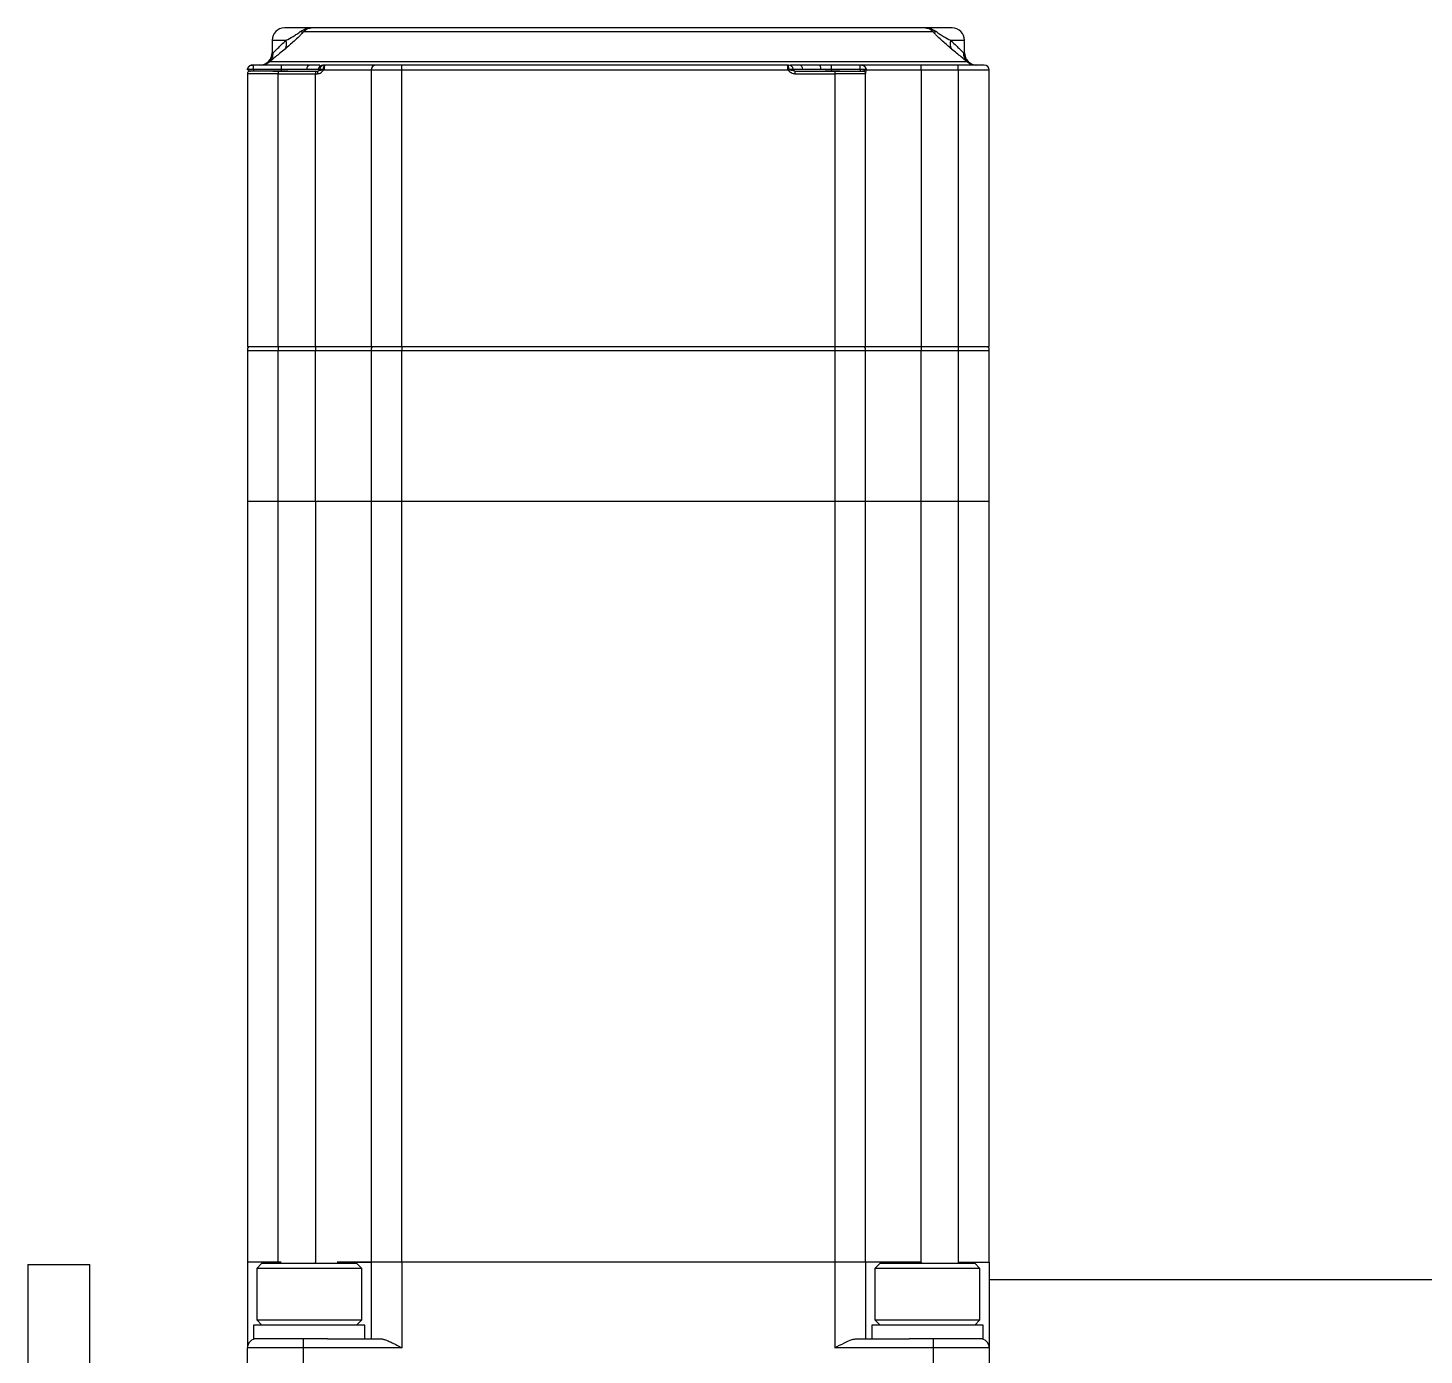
# Model space of a CAD drawing. Header units: millimetres. Extents: x 0 to 279, y 0 to 216.
# Drawn here: x 34.86 to 53.68, y 131.11 to 149 of the extents above; entities that cross this region are included whole.
import ezdxf

# ---------------------------------------------------------------- set-up
doc = ezdxf.new("R2010")
doc.units = ezdxf.units.MM

msp = doc.modelspace()

# ---------------------------------------------------------------- linework, layer by layer
at = {"color": 7, "linetype": 'Continuous', "lineweight": 25}
for p, q in [((38.675, 149), (38.314, 149)), ((38.575, 148.951), (47.053, 148.951)), ((46.953, 149), (38.675, 149)), ((47.314, 149), (46.953, 149)), ((46.964, 149), (46.959, 149)), ((38.147, 148.833), (38.147, 148.666)), ((47.481, 148.666), (47.481, 148.833)), ((37.869, 148.499), (37.881, 148.5)), ((37.897, 148.5), (37.881, 148.5)), ((37.897, 148.444), (37.897, 148.5)), ((38.272, 148.5), (37.897, 148.5)), ((38.116, 148.549), (47.512, 148.549)), ((38.272, 148.444), (38.272, 148.5)), ((38.79, 148.5), (38.658, 148.5)), ((38.854, 148.5), (38.831, 148.5)), ((38.863, 148.5), (38.854, 148.5)), ((39.547, 148.5), (38.863, 148.5)), ((39.897, 148.433), (39.897, 148.5)), ((45.096, 148.5), (39.897, 148.5)), ((45.096, 148.5), (45.097, 148.499)), ((45.107, 148.5), (45.096, 148.5)), ((45.527, 148.5), (45.253, 148.5)), ((45.689, 148.5), (45.527, 148.5)), ((45.689, 148.444), (45.689, 148.5)), ((46.076, 148.5), (45.689, 148.5)), ((46.076, 148.444), (46.076, 148.5)), ((46.091, 148.5), (46.076, 148.5)), ((46.897, 148.5), (46.091, 148.5)), ((46.897, 148.433), (46.897, 148.5)), ((47.397, 148.5), (46.897, 148.5)), ((47.397, 148.433), (47.397, 148.5)), ((37.814, 148.383), (37.814, 144.7)), ((38.231, 148.383), (37.814, 148.383)), ((37.816, 148.444), (37.897, 148.444)), ((37.854, 148.416), (37.842, 148.416)), ((37.847, 148.416), (37.854, 148.416)), ((38.159, 148.416), (37.854, 148.416)), ((37.897, 148.444), (37.897, 148.416)), ((37.897, 148.444), (38.272, 148.444)), ((38.231, 148.416), (38.159, 148.416)), ((38.159, 148.416), (38.357, 148.416)), ((38.231, 148.416), (38.231, 148.383)), ((38.231, 144.7), (38.231, 148.383)), ((38.231, 148.383), (38.731, 148.383)), ((38.272, 148.416), (38.272, 148.444)), ((38.272, 148.444), (38.614, 148.444)), ((38.357, 148.416), (38.731, 148.416)), ((38.731, 148.416), (38.731, 148.383)), ((38.731, 148.416), (38.762, 148.416)), ((38.731, 144.7), (38.731, 148.383)), ((38.731, 148.383), (38.761, 148.383)), ((38.768, 148.444), (38.789, 148.444)), ((38.789, 148.444), (38.84, 148.444)), ((38.845, 148.433), (39.481, 148.433)), ((39.481, 148.433), (39.481, 144.7)), ((39.481, 148.433), (39.897, 148.433)), ((39.897, 148.433), (45.104, 148.433)), ((39.897, 144.7), (39.897, 148.433)), ((45.104, 148.433), (45.113, 148.441)), ((45.108, 148.444), (45.173, 148.444)), ((45.173, 148.444), (45.302, 148.444)), ((45.194, 148.416), (45.194, 148.383)), ((45.194, 148.416), (45.604, 148.416)), ((45.194, 148.383), (45.731, 148.383)), ((45.545, 148.444), (45.689, 148.444)), ((45.604, 148.416), (45.802, 148.416)), ((45.689, 148.444), (45.689, 148.416)), ((45.689, 148.444), (46.076, 148.444)), ((45.731, 148.416), (45.731, 148.383)), ((45.731, 148.383), (45.731, 144.7)), ((46.147, 148.383), (45.731, 148.383)), ((45.802, 148.416), (46.107, 148.416)), ((46.076, 148.444), (46.153, 148.444)), ((46.076, 148.444), (46.076, 148.416)), ((46.107, 148.416), (46.114, 148.416)), ((46.147, 144.7), (46.147, 148.383)), ((46.147, 148.383), (46.148, 148.383)), ((46.156, 148.433), (46.897, 148.433)), ((46.897, 148.433), (46.897, 144.7)), ((46.897, 148.433), (47.397, 148.433)), ((47.397, 148.433), (47.397, 144.7)), ((47.397, 148.433), (47.814, 148.433)), ((47.814, 144.7), (47.814, 148.433)), ((38.231, 144.7), (37.814, 144.7)), ((37.814, 144.65), (37.814, 142.616)), ((37.814, 144.65), (38.231, 144.65)), ((38.731, 144.7), (38.231, 144.7)), ((38.231, 144.7), (38.231, 144.65)), ((38.231, 142.616), (38.231, 144.65)), ((38.231, 144.65), (38.731, 144.65)), ((39.481, 144.7), (38.731, 144.7)), ((38.731, 144.7), (38.731, 144.65)), ((38.731, 144.65), (39.481, 144.65)), ((38.731, 142.616), (38.731, 144.65)), ((39.897, 144.7), (39.481, 144.7)), ((39.481, 144.65), (39.481, 142.616)), ((39.481, 144.65), (39.897, 144.65)), ((45.731, 144.7), (39.897, 144.7)), ((39.897, 144.7), (39.897, 144.65)), ((39.897, 142.616), (39.897, 144.65)), ((39.897, 144.65), (45.731, 144.65)), ((46.147, 144.7), (45.731, 144.7)), ((45.731, 144.7), (45.731, 144.65)), ((45.731, 144.65), (45.731, 142.616)), ((45.731, 144.65), (46.147, 144.65)), ((46.897, 144.7), (46.147, 144.7)), ((46.147, 142.616), (46.147, 144.65)), ((46.147, 144.65), (46.897, 144.65)), ((47.397, 144.7), (46.897, 144.7)), ((46.897, 144.7), (46.897, 144.65)), ((46.897, 142.616), (46.897, 144.65)), ((46.897, 144.65), (47.397, 144.65)), ((47.814, 144.7), (47.397, 144.7)), ((47.397, 144.7), (47.397, 144.65)), ((47.397, 144.65), (47.397, 142.616)), ((47.397, 144.65), (47.814, 144.65)), ((47.814, 142.616), (47.814, 144.65)), ((37.814, 142.616), (37.814, 132.366)), ((38.231, 142.616), (37.814, 142.616)), ((38.231, 132.366), (38.231, 142.616)), ((38.731, 142.616), (38.231, 142.616)), ((38.731, 142.616), (38.731, 132.366)), ((39.481, 142.616), (38.731, 142.616)), ((39.481, 142.616), (39.481, 132.366)), ((39.897, 142.616), (39.481, 142.616)), ((39.897, 132.366), (39.897, 142.616)), ((45.731, 142.616), (39.897, 142.616)), ((45.731, 142.616), (45.731, 132.366)), ((46.147, 142.616), (45.731, 142.616)), ((46.147, 132.366), (46.147, 142.616)), ((46.897, 142.616), (46.147, 142.616)), ((46.897, 132.366), (46.897, 142.616)), ((47.397, 142.616), (46.897, 142.616)), ((47.397, 142.616), (47.397, 132.366)), ((47.814, 142.616), (47.397, 142.616)), ((47.814, 132.366), (47.814, 142.616)), ((34.856, 132.333), (34.856, 130.833)), ((34.856, 132.333), (35.689, 132.333)), ((35.689, 130.833), (35.689, 132.333)), ((38.231, 132.366), (37.814, 132.366)), ((37.814, 132.366), (37.814, 131.208)), ((38.01, 132.35), (37.939, 132.279)), ((38.01, 132.35), (39.285, 132.35)), ((38.27, 132.366), (38.231, 132.366)), ((39.481, 132.366), (39.024, 132.366)), ((39.025, 132.366), (39.481, 132.366)), ((39.356, 132.279), (39.285, 132.35)), ((39.897, 132.366), (39.481, 132.366)), ((39.481, 132.366), (39.481, 131.333)), ((45.731, 132.366), (39.897, 132.366)), ((39.897, 132.366), (39.897, 131.208)), ((46.147, 132.366), (45.731, 132.366)), ((45.731, 132.366), (45.731, 131.208)), ((46.897, 132.366), (46.147, 132.366)), ((46.147, 132.366), (46.147, 131.333)), ((46.343, 132.35), (46.272, 132.279)), ((46.343, 132.35), (47.618, 132.35)), ((47.397, 132.366), (47.814, 132.366)), ((47.689, 132.279), (47.618, 132.35)), ((47.814, 132.366), (47.814, 131.208)), ((37.939, 132.279), (37.939, 131.587)), ((39.356, 132.279), (37.939, 132.279)), ((39.356, 131.587), (39.356, 132.279)), ((46.272, 132.279), (46.272, 131.587)), ((47.689, 132.279), (46.272, 132.279)), ((47.689, 131.587), (47.689, 132.279)), ((65.314, 132.125), (47.814, 132.125)), ((37.939, 131.587), (38.01, 131.516)), ((37.939, 131.587), (39.356, 131.587)), ((39.285, 131.516), (39.356, 131.587)), ((46.272, 131.587), (46.343, 131.516)), ((46.272, 131.587), (47.689, 131.587)), ((47.618, 131.516), (47.689, 131.587)), ((37.897, 131.516), (37.897, 131.333)), ((39.218, 131.516), (37.897, 131.516)), ((39.397, 131.516), (39.218, 131.516)), ((39.397, 131.333), (39.397, 131.516)), ((46.231, 131.516), (46.231, 131.333)), ((47.643, 131.516), (46.231, 131.516)), ((47.731, 131.516), (47.643, 131.516)), ((47.731, 131.333), (47.731, 131.516)), ((38.564, 131.208), (37.814, 131.208)), ((37.814, 130.658), (37.814, 131.208)), ((38.894, 131.333), (37.897, 131.333)), ((38.564, 131.333), (38.564, 131.208)), ((38.564, 131.208), (38.564, 130.658)), ((39.897, 131.208), (38.564, 131.208)), ((38.894, 131.333), (39.6, 131.333)), ((47.064, 131.208), (45.731, 131.208)), ((46.028, 131.333), (46.734, 131.333)), ((47.643, 131.333), (46.734, 131.333)), ((47.064, 131.208), (47.064, 131.333)), ((47.064, 130.658), (47.064, 131.208)), ((47.814, 131.208), (47.064, 131.208)), ((47.731, 131.333), (47.643, 131.333)), ((47.814, 131.208), (47.814, 130.658))]:
    msp.add_line(p, q, dxfattribs=at)
at = {"color": 8, "linetype": 'Continuous', "lineweight": 25}
for p, q in [((38.147, 148.833), (38.334, 148.833)), ((47.294, 148.833), (47.481, 148.833)), ((38.147, 148.666), (38.162, 148.666)), ((47.466, 148.666), (47.481, 148.666)), ((38.231, 132.35), (38.231, 132.366)), ((38.731, 132.35), (38.731, 132.366)), ((46.897, 132.366), (46.897, 132.35)), ((47.397, 132.366), (47.397, 132.35))]:
    msp.add_line(p, q, dxfattribs=at)
at = {"color": 7, "linetype": 'Continuous', "lineweight": 25, "flags": 128}
msp.add_lwpolyline([(45.545, 148.444), (45.545, 148.456), (45.543, 148.466), (45.541, 148.476), (45.539, 148.484), (45.536, 148.491), (45.534, 148.496), (45.53, 148.499), (45.527, 148.5)], dxfattribs=at)
at = {"color": 7, "linetype": 'Continuous', "lineweight": 25}
for centre, radius, start, end in [((38.314, 148.833), 0.167, 90, 180), ((38.551, 149.011), 0.0644, 248.0779, 291.9221), ((47.077, 149.011), 0.0644, 248.0779, 291.9221), ((47.314, 148.833), 0.167, 360, 90), ((38.219, 148.786), 0.124, 325.3724, 22.4356), ((47.409, 148.786), 0.124, 157.5644, 214.6276), ((37.981, 148.666), 0.167, 270, 0), ((37.999, 148.666), 0.166, 270.0038, 315.0273), ((38.669, 148.446), 0.0546, 101.6388, 182.1935), ((38.832, 148.435), 0.0649, 90.9241, 171.7622), ((38.854, 148.433), 0.0667, 90, 170.4059), ((39.547, 148.433), 0.0667, 90, 180), ((45.107, 148.433), 0.0667, 9.5941, 90), ((45.245, 148.443), 0.0569, 0.8024, 82.3122), ((47.631, 148.665), 0.165, 179.4844, 269.4749), ((47.647, 148.666), 0.167, 180, 270), ((47.629, 148.666), 0.166, 224.9727, 269.9962), ((47.747, 148.433), 0.0667, 0, 90), ((37.83, 148.433), 0.0163, 148.7523, 179.5032), ((37.847, 148.383), 0.0333, 100.0422, 180), ((37.815, 148.442), 0.00222, 78.2557, 101.7429), ((38.756, 148.45), 0.0333, 270, 350.4059), ((38.969, 148.391), 0.208, 173.0983, 182.2906), ((39.034, 148.644), 0.283, 225.676, 228.1451), ((38.844, 148.261), 0.183, 88.803, 91.197), ((45.105, 148.249), 0.195, 88.8772, 91.1227), ((45.206, 148.45), 0.0333, 189.5941, 270), ((46.114, 148.383), 0.0333, 0, 79.9578), ((46.137, 148.43), 0.0189, 10.7539, 38.887), ((46.154, 148.43), 0.0143, 85.6432, 94.3568), ((37.914, 144.65), 0.1, 150, 180), ((39.581, 144.65), 0.1, 150, 180), ((46.047, 144.65), 0.1, 0, 30), ((47.714, 144.65), 0.1, 0, 30), ((37.939, 131.208), 0.125, 90, 180), ((47.689, 131.208), 0.125, 0, 90)]:
    msp.add_arc(centre, radius, start, end, dxfattribs=at)
at = {"color": 8, "linetype": 'Continuous', "lineweight": 25}
msp.add_arc((46.115, 148.383), 0.0333, 359.9874, 69.5663, dxfattribs=at)
at = {"color": 7, "linetype": 'Continuous', "lineweight": 25}
for points, knots in [([(38.575, 148.951), (38.565, 148.94), (38.545, 148.918), (38.499, 148.873), (38.443, 148.82), (38.378, 148.763), (38.341, 148.731), (38.321, 148.715)], [0, 0, 0, 0, 0.121571, 0.251381, 0.501502, 0.739774, 1, 1, 1, 1]), ([(38.334, 148.833), (38.365, 148.849), (38.409, 148.871), (38.473, 148.911), (38.506, 148.934), (38.521, 148.946), (38.527, 148.951)], [0, 0, 0, 0, 0.5377781, 0.7842427, 0.901855, 1, 1, 1, 1]), ([(38.527, 148.951), (38.549, 148.965), (38.594, 148.995), (38.648, 148.998), (38.675, 149)], [0, 0, 0, 0, 0.483717, 1, 1, 1, 1]), ([(38.675, 149), (38.657, 148.998), (38.623, 148.995), (38.591, 148.965), (38.575, 148.951)], [0, 0, 0, 0, 0.519167, 1, 1, 1, 1]), ([(47.053, 148.951), (47.037, 148.965), (47.005, 148.995), (46.971, 148.998), (46.953, 149)], [0, 0, 0, 0, 0.480833, 1, 1, 1, 1]), ([(46.953, 149), (46.98, 148.998), (47.034, 148.995), (47.079, 148.965), (47.101, 148.951)], [0, 0, 0, 0, 0.516283, 1, 1, 1, 1]), ([(47.307, 148.715), (47.287, 148.732), (47.25, 148.763), (47.185, 148.82), (47.128, 148.873), (47.083, 148.918), (47.063, 148.94), (47.053, 148.951)], [0, 0, 0, 0, 0.260979, 0.499861, 0.750194, 0.878746, 1, 1, 1, 1]), ([(47.101, 148.951), (47.107, 148.946), (47.122, 148.934), (47.155, 148.911), (47.218, 148.872), (47.263, 148.849), (47.294, 148.833)], [0, 0, 0, 0, 0.097616, 0.214511, 0.460745, 1, 1, 1, 1]), ([(38.321, 148.715), (38.275, 148.677), (38.183, 148.602), (38.139, 148.566), (38.116, 148.549)], [0, 0, 0, 0, 0.5004926, 1, 1, 1, 1]), ([(38.162, 148.666), (38.18, 148.683), (38.217, 148.719), (38.294, 148.794), (38.334, 148.833)], [0, 0, 0, 0, 0.4759501, 1, 1, 1, 1]), ([(47.294, 148.833), (47.334, 148.794), (47.411, 148.719), (47.448, 148.683), (47.466, 148.666)], [0, 0, 0, 0, 0.52405, 1, 1, 1, 1]), ([(47.512, 148.549), (47.489, 148.566), (47.445, 148.602), (47.353, 148.677), (47.307, 148.715)], [0, 0, 0, 0, 0.499327, 1, 1, 1, 1]), ([(37.815, 148.444), (37.817, 148.452), (37.821, 148.468), (37.838, 148.486), (37.858, 148.498), (37.873, 148.499), (37.881, 148.5)], [0, 0, 0, 0, 0.259845, 0.513049, 0.759726, 1, 1, 1, 1]), ([(37.881, 148.5), (37.876, 148.499), (37.864, 148.499), (37.844, 148.49), (37.829, 148.476), (37.82, 148.46), (37.817, 148.449), (37.816, 148.444)], [0, 0, 0, 0, 0.168775, 0.391842, 0.668391, 0.827478, 1, 1, 1, 1]), ([(37.999, 148.5), (38.02, 148.502), (38.063, 148.507), (38.11, 148.541), (38.137, 148.576), (38.157, 148.615), (38.16, 148.646), (38.162, 148.666)], [0, 0, 0, 0, 0.249664, 0.499328, 0.646751, 0.76199, 1, 1, 1, 1]), ([(38.658, 148.5), (38.63, 148.5), (38.598, 148.5), (38.538, 148.5), (38.442, 148.5), (38.343, 148.5), (38.272, 148.5)], [0, 0, 0, 0, 0.25043, 0.292267, 0.501113, 1, 1, 1, 1]), ([(38.84, 148.444), (38.84, 148.449), (38.841, 148.46), (38.844, 148.476), (38.849, 148.49), (38.855, 148.499), (38.86, 148.499), (38.863, 148.5)], [0, 0, 0, 0, 0.172111, 0.330905, 0.607231, 0.830539, 1, 1, 1, 1]), ([(38.863, 148.5), (38.861, 148.499), (38.857, 148.497), (38.852, 148.485), (38.849, 148.467), (38.848, 148.452), (38.847, 148.444)], [0, 0, 0, 0, 0.2456466, 0.4940959, 0.7455042, 1, 1, 1, 1]), ([(39.897, 148.5), (39.853, 148.5), (39.785, 148.5), (39.704, 148.5), (39.667, 148.5), (39.649, 148.5), (39.647, 148.5), (39.614, 148.5), (39.576, 148.5), (39.557, 148.5), (39.551, 148.5), (39.548, 148.5), (39.548, 148.5), (39.547, 148.5)], [0, 0, 0, 0, 0.2393965, 0.3695678, 0.499903, 0.5005325, 0.5051931, 0.5178765, 0.759375, 0.8795754, 0.8856021, 0.9395096, 1, 1, 1, 1]), ([(45.101, 148.444), (45.101, 148.452), (45.1, 148.468), (45.099, 148.486), (45.098, 148.498), (45.097, 148.499), (45.096, 148.5)], [0, 0, 0, 0, 0.259845, 0.513049, 0.759726, 1, 1, 1, 1]), ([(45.096, 148.5), (45.097, 148.499), (45.101, 148.499), (45.104, 148.49), (45.107, 148.476), (45.108, 148.46), (45.108, 148.449), (45.108, 148.444)], [0, 0, 0, 0, 0.1687752, 0.3918424, 0.668391, 0.8274775, 1, 1, 1, 1]), ([(45.253, 148.5), (45.231, 148.5), (45.205, 148.5), (45.17, 148.5), (45.145, 148.5), (45.139, 148.5), (45.137, 148.5)], [0, 0, 0, 0, 0.4110202, 0.479686, 0.8224576, 1, 1, 1, 1]), ([(46.153, 148.444), (46.152, 148.449), (46.15, 148.46), (46.141, 148.476), (46.126, 148.49), (46.107, 148.499), (46.096, 148.499), (46.091, 148.5)], [0, 0, 0, 0, 0.172111, 0.330905, 0.607231, 0.830539, 1, 1, 1, 1]), ([(46.091, 148.5), (46.099, 148.499), (46.114, 148.497), (46.134, 148.485), (46.149, 148.467), (46.153, 148.452), (46.156, 148.444)], [0, 0, 0, 0, 0.245647, 0.494096, 0.745504, 1, 1, 1, 1]), ([(47.747, 148.5), (47.743, 148.5), (47.735, 148.5), (47.692, 148.5), (47.662, 148.5), (47.644, 148.5), (47.642, 148.5), (47.608, 148.5), (47.548, 148.5), (47.483, 148.5), (47.451, 148.5), (47.429, 148.5), (47.408, 148.5), (47.397, 148.5)], [0, 0, 0, 0, 0.239396, 0.369568, 0.499903, 0.500532, 0.505193, 0.517877, 0.759375, 0.879575, 0.885602, 0.93951, 1, 1, 1, 1]), ([(37.814, 148.433), (37.814, 148.435), (37.814, 148.439), (37.815, 148.442), (37.815, 148.444)], [0, 0, 0, 0, 0.53686, 1, 1, 1, 1]), ([(37.816, 148.441), (37.816, 148.442), (37.816, 148.442), (37.816, 148.443), (37.816, 148.444), (37.816, 148.444), (37.816, 148.444), (37.816, 148.444)], [0, 0, 0, 0, 0.672578, 0.86906, 0.939725, 0.97061, 1, 1, 1, 1]), ([(37.847, 148.416), (37.842, 148.419), (37.831, 148.424), (37.822, 148.435), (37.816, 148.441)], [0, 0, 0, 0, 0.42174, 1, 1, 1, 1]), ([(38.357, 148.416), (38.335, 148.416), (38.293, 148.415), (38.251, 148.416), (38.231, 148.416)], [0, 0, 0, 0, 0.528525, 1, 1, 1, 1]), ([(38.614, 148.444), (38.649, 148.444), (38.717, 148.445), (38.751, 148.444), (38.768, 148.444)], [0, 0, 0, 0, 0.501698, 1, 1, 1, 1]), ([(38.761, 148.383), (38.769, 148.384), (38.786, 148.386), (38.816, 148.402), (38.833, 148.421), (38.845, 148.433)], [0, 0, 0, 0, 0.237548, 0.495781, 1, 1, 1, 1]), ([(38.836, 148.441), (38.822, 148.435), (38.798, 148.424), (38.773, 148.419), (38.762, 148.416)], [0, 0, 0, 0, 0.5843545, 1, 1, 1, 1]), ([(38.84, 148.444), (38.84, 148.444), (38.84, 148.444), (38.84, 148.444), (38.839, 148.443), (38.838, 148.442), (38.837, 148.442), (38.836, 148.441)], [0, 0, 0, 0, 0.030062, 0.06157, 0.133203, 0.330332, 1, 1, 1, 1]), ([(38.847, 148.444), (38.847, 148.442), (38.847, 148.439), (38.845, 148.435), (38.845, 148.433)], [0, 0, 0, 0, 0.464864, 1, 1, 1, 1]), ([(45.104, 148.433), (45.103, 148.435), (45.101, 148.439), (45.101, 148.442), (45.101, 148.444)], [0, 0, 0, 0, 0.53686, 1, 1, 1, 1]), ([(45.104, 148.433), (45.116, 148.42), (45.135, 148.401), (45.168, 148.385), (45.186, 148.384), (45.194, 148.383)], [0, 0, 0, 0, 0.499643, 0.758209, 1, 1, 1, 1]), ([(45.113, 148.441), (45.112, 148.442), (45.11, 148.442), (45.109, 148.443), (45.109, 148.444), (45.108, 148.444), (45.108, 148.444), (45.108, 148.444)], [0, 0, 0, 0, 0.672578, 0.86906, 0.939725, 0.97061, 1, 1, 1, 1]), ([(45.194, 148.416), (45.183, 148.419), (45.155, 148.424), (45.128, 148.435), (45.113, 148.441)], [0, 0, 0, 0, 0.4217397, 1, 1, 1, 1]), ([(45.302, 148.444), (45.337, 148.444), (45.407, 148.445), (45.5, 148.444), (45.545, 148.444)], [0, 0, 0, 0, 0.501698, 1, 1, 1, 1]), ([(45.731, 148.416), (45.72, 148.416), (45.697, 148.415), (45.665, 148.416), (45.634, 148.416), (45.614, 148.416), (45.604, 148.416)], [0, 0, 0, 0, 0.263187, 0.527527, 0.763187, 1, 1, 1, 1]), ([(45.802, 148.416), (45.797, 148.416), (45.785, 148.416), (45.767, 148.416), (45.749, 148.416), (45.737, 148.416), (45.731, 148.416)], [0, 0, 0, 0, 0.248691, 0.497896, 0.748679, 1, 1, 1, 1]), ([(46.12, 148.416), (46.119, 148.416), (46.116, 148.416), (46.11, 148.416), (46.107, 148.416)], [0, 0, 0, 0, 0.497885, 1, 1, 1, 1]), ([(46.114, 148.416), (46.116, 148.416), (46.119, 148.416), (46.121, 148.416), (46.121, 148.416), (46.121, 148.416)], [0, 0, 0, 0, 0.392567, 0.78792, 1, 1, 1, 1]), ([(46.152, 148.441), (46.145, 148.435), (46.132, 148.424), (46.12, 148.419), (46.115, 148.416)], [0, 0, 0, 0, 0.584354, 1, 1, 1, 1]), ([(46.148, 148.383), (46.148, 148.384), (46.149, 148.386), (46.152, 148.402), (46.154, 148.421), (46.156, 148.433)], [0, 0, 0, 0, 0.237548, 0.495781, 1, 1, 1, 1]), ([(46.153, 148.444), (46.153, 148.444), (46.153, 148.444), (46.153, 148.444), (46.153, 148.443), (46.153, 148.442), (46.153, 148.442), (46.152, 148.441)], [0, 0, 0, 0, 0.030062, 0.06157, 0.133203, 0.330332, 1, 1, 1, 1]), ([(46.156, 148.444), (46.156, 148.442), (46.156, 148.439), (46.156, 148.435), (46.156, 148.433)], [0, 0, 0, 0, 0.464864, 1, 1, 1, 1]), ([(39.6, 131.333), (39.61, 131.332), (39.625, 131.331), (39.646, 131.326), (39.665, 131.321), (39.687, 131.313), (39.713, 131.303), (39.739, 131.291), (39.768, 131.277), (39.798, 131.262), (39.83, 131.245), (39.863, 131.227), (39.885, 131.215), (39.897, 131.208), (39.897, 131.208)], [0, 0, 0, 0, 0.1151605, 0.1736158, 0.2328097, 0.3180537, 0.4039624, 0.4916183, 0.5797577, 0.6822613, 0.785343, 0.8900806, 0.9953391, 1, 1, 1, 1]), ([(45.731, 131.208), (45.731, 131.208), (45.775, 131.232), (45.855, 131.276), (45.956, 131.323), (46.008, 131.33), (46.028, 131.333)], [0, 0, 0, 0, 0.004677, 0.420388, 0.767196, 1, 1, 1, 1])]:
    msp.add_open_spline(points, degree=3, knots=knots, dxfattribs=at)
for points in [[(38.116, 148.549), (38.13, 148.566), (38.157, 148.6), (38.161, 148.644), (38.162, 148.666)], [(47.466, 148.666), (47.467, 148.644), (47.471, 148.6), (47.498, 148.566), (47.512, 148.549)]]:
    msp.add_open_spline(points, degree=3, dxfattribs=at)

doc.saveas('drawing.dxf')
